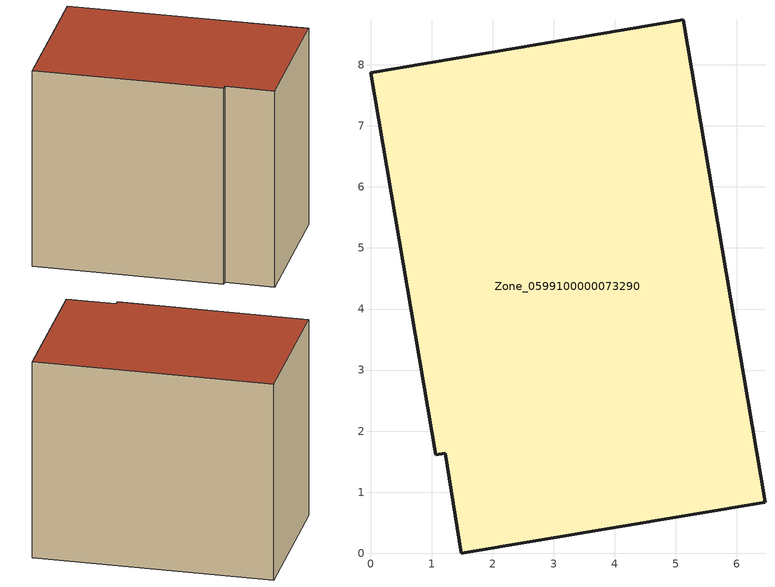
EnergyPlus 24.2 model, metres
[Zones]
Zone_0599100000073290
 floor ground (C_G): 5.12,8.74 6.46,0.84 1.49,0 1.22,1.64 1.07,1.61 0,7.87 z0
 wall outside (C_F): 6.46,0.84 5.12,8.74 0,7.87 1.07,1.61 1.22,1.64 1.49,0 6.46,0.84 z0:6.96
 roof outside (C_R): 5.12,8.74 0,7.87 1.07,1.61 1.22,1.64 1.49,0 6.46,0.84 z6.96
[BUILDING]
Pand.0599100000073290: North Axis=0; Terrain=City; Loads Convergence Tolerance Value=0.04; Temperature Convergence Tolerance Value=0.4; Solar Distribution=FullExterior; Maximum Number of Warmup Days=25; Minimum Number of Warmup Days=1
[Site:Location]
Rotterdam.The.Hague.AP_ZH_NLD Design_Conditions: Latitude=51.96; Longitude=4.45; Time Zone=1; Elevation=-4.5
[SITE:GROUNDTEMPERATURE:BUILDINGSURFACE]
18, 18, 18, 18, 18, 18, 18, 18, 18, 18, 18, 18
[MATERIAL] Thermal Absorptance=0.9; Solar Absorptance=0.7; Visible Absorptance=0.7
Name | Roughness | Thickness | Conductivity | Density | Specific Heat
G.TC.1946 | MediumSmooth | 0.15 | 1 | 540 | 1210
F.TC.1946 | Rough | 0.3 | 0.857143 | 1920 | 840
R.TC.1946 | MediumRough | 0.2 | 0.909091 | 1500 | 1000
[CONSTRUCTION]
C_G: G.TC.1946
C_F: F.TC.1946
C_R: R.TC.1946
[ZONE]
Zone_0599100000073290: Type=1; Multiplier=1; Ceiling Height=Autocalculate; Volume=Autocalculate; Floor Area=autocalculate; Part of Total Floor Area=Yes
[ZONEINFILTRATION:DESIGNFLOWRATE]
Infil_Zone_0599100000073290: Zone or ZoneList or Space or SpaceList=Zone_0599100000073290; Schedule=AlwaysOn; Design Flow Rate Calculation Method=Flow/Area; Flow Rate per Floor Area=0.003; Constant Term Coefficient=1; Temperature Term Coefficient=0; Velocity Term Coefficient=0; Velocity Squared Term Coefficient=0
[HVACTEMPLATE:ZONE:IDEALLOADSAIRSYSTEM]
Zone_0599100000073290: Maximum Heating Supply Air Temperature=50; Minimum Cooling Supply Air Temperature=13; Maximum Heating Supply Air Humidity Ratio=0.0156; Minimum Cooling Supply Air Humidity Ratio=0.0077; Heating Limit=NoLimit; Cooling Limit=NoLimit; Dehumidification Control Type=ConstantSensibleHeatRatio; Cooling Sensible Heat Ratio=0.7; Dehumidification Setpoint=60; Humidification Control Type=None; Humidification Setpoint=30; Outdoor Air Method=None; Outdoor Air Flow Rate per Person=0.00944; Outdoor Air Flow Rate per Zone Floor Area=0; Outdoor Air Flow Rate per Zone=0; Demand Controlled Ventilation Type=None; Outdoor Air Economizer Type=NoEconomizer; Heat Recovery Type=None; Sensible Heat Recovery Effectiveness=0.7; Latent Heat Recovery Effectiveness=0.65
[ZONECONTROL:THERMOSTAT]
ThermostatControl_Zone_0599100000073290: Zone or ZoneList=Zone_0599100000073290; Control Type Schedule=DualSetpointControlType; Control 1=Thermostat_Zone_0599100000073290; Temperature Difference Between Cutout And Setpoint=0
[THERMOSTATSETPOINT:DUALSETPOINT]
Thermostat_Zone_0599100000073290: Heating Setpoint Temperature Schedule=HeatingSetpoint_Zone_0599100000073290; Cooling Setpoint Temperature Schedule=CoolingSetpoint_Zone_0599100000073290
[SCHEDULE:COMPACT]
HeatingSetpoint_Zone_0599100000073290: Through: 12/31, For: AllDays, Until: 24:00, 21
CoolingSetpoint_Zone_0599100000073290: Through: 12/31, For: AllDays, Until: 24:00, 24
DualSetpointControlType: Through: 12/31, For: AllDays, Until: 24:00, 4
AlwaysOn: Through: 12/31, For: AllDays, Until: 24:00, 1
